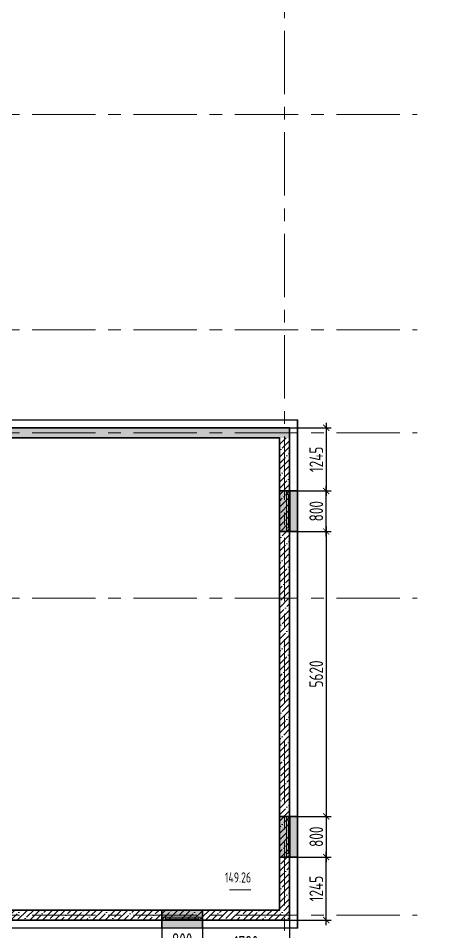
# Model space of a CAD drawing. Header units: millimetres. Extents: x -360149 to 682031, y -35655 to 209517.
# Drawn here: x 392717 to 401346, y 54877 to 72893 of the extents above; entities that cross this region are included whole.
import ezdxf
from ezdxf import colors
from ezdxf.entities.mleader import LeaderData, LeaderLine
from ezdxf.enums import TextEntityAlignment as Align
from ezdxf.math import Vec2, Vec3

# ---------------------------------------------------------------- set-up
doc = ezdxf.new("R2010")
doc.units = ezdxf.units.MM
doc.header["$MEASUREMENT"] = 0
doc.header["$PDMODE"] = 3
doc.header["$PDSIZE"] = -4
doc.linetypes.add('CENTER', pattern=[2, 1.25, -0.25, 0.25, -0.25])
doc.layers.get('0').update_dxf_attribs({"color": 250, "lineweight": 9})
doc.layers.get('Defpoints').update_dxf_attribs({"color": 6})
for name, color, linetype, lineweight in [('АР_Маркер экспликации', 239, 'Continuous', 13), ('АР_Навесной фасад', 147, 'Continuous', 5), ('АР_Номер помещения', 1, 'Continuous', 25), ('АР_Окна БЛОК', 250, 'Continuous', 13), ('АР_Оси', 195, 'Continuous', 9), ('АР_Отметки', 250, 'Continuous', 15), ('АР_Помещения_площадь', 19, 'Continuous', 9), ('АР_Сущ Несущая стена', 216, 'Continuous', 30), ('АР_Штриховка монолит', 250, 'Continuous', 9)]:
    doc.layers.add(name, color=color, linetype=linetype, lineweight=lineweight)
doc.styles.add('ISOCPEUR', font='isocpeur.ttf', dxfattribs={"width": 0.7})
doc.styles.get("Standard").update_dxf_attribs({"font": 'isocpeur.ttf', "width": 0.7})
doc.dimstyles.new('R_100', dxfattribs={"dimtxt": 270, "dimasz": 120, "dimexe": 100, "dimexo": 0, "dimgap": 60, "dimtad": 1, "dimdec": 0, "dimrnd": 5, "dimzin": 0, "dimdsep": 46, "dimtxsty": 'ISOCPEUR', "dimblk": 'ARCHTICK', "dimcen": 0, "dimdle": 100, "dimclrd": 256, "dimclre": 256, "dimclrt": 256, "dimadec": 0, "dimazin": 0, "dimtfac": 2, "dimtdec": 0, "dimtofl": 0, "dimtmove": 1, "dimatfit": 3, "dimfxl": 1, "dimtvp": 3, "dimtolj": 1, "dimtzin": 0, "dimarcsym": 0})
pattern_1 = [(45, (-622033.2, 165205.58), (-123.743687, 123.743687), []), (45, (-621909.45, 165205.58), (-123.743687, 123.743687), [218.75, -43.75, 0, -43.75])]

# ---------------------------------------------------------------- blocks, each defined once
blk = doc.blocks.new('*U367')
at = {"true_color": 0xffffff}
h = blk.add_hatch(color=7, dxfattribs=at)
h.dxf.hatch_style = 1
h.paths.add_polyline_path([(-800, -140), (0, -140), (0, 220), (-800, 220)])
at = {"lineweight": 30}
for p, q in [((-800, -140), (-800, 220)), ((0, -140), (0, 220))]:
    blk.add_line(p, q, dxfattribs=at)
for p, q in [((0, 220), (-800, 220)), ((-800, 70), (0, 70)), ((-800, 0), (0, 0)), ((-730, 0), (-730, 70)), ((-730, 35), (-70, 35)), ((-70, 0), (-70, 70)), ((-800, -140), (0, -140)), ((-800, -140), (-800, -140)), ((-800, -140), (-800, -140)), ((0, -140), (0, -140)), ((0, -140), (0, -140))]:
    blk.add_line(p, q)
blk = doc.blocks.new('_ArchTick')
at = {"color": 0, "linetype": 'ByBlock', "const_width": 0.15}
blk.add_lwpolyline([(-0.5, -0.5), (0.5, 0.5)], dxfattribs=at)
blk = doc.blocks.new('*D798')
at = {"layer": 'Defpoints', "lineweight": -2, "ltscale": 100, "transparency": 16777216}
for p, q in [((396350, 55054), (396350, 54364)), ((398070, 55106), (398070, 54364)), ((398170, 54464), (396250, 54464))]:
    blk.add_line(p, q, dxfattribs=at)
at = {"layer": 'Defpoints', "color": 0, "lineweight": 13, "ltscale": 100, "transparency": 16777216}
for p in [(396350, 55054), (398070, 55106), (396350, 54464)]:
    blk.add_point(p, dxfattribs=at)
at = {"layer": 'Defpoints', "lineweight": -2, "ltscale": 100, "transparency": 16777216, "xscale": 120, "yscale": 120, "zscale": 120, "rotation": 180}
blk.add_blockref('_ArchTick', (396350, 54464), dxfattribs=at)
at = {"layer": 'Defpoints', "lineweight": -2, "ltscale": 100, "transparency": 16777216, "xscale": 120, "yscale": 120, "zscale": 120}
blk.add_blockref('_ArchTick', (398070, 54464), dxfattribs=at)
at = {"layer": 'Defpoints', "lineweight": 30, "ltscale": 100, "transparency": 16777216, "insert": (397210, 54659), "char_height": 270, "attachment_point": 5, "style": 'ISOCPEUR'}
blk.add_mtext('\\A1;1720', dxfattribs=at)
blk = doc.blocks.new('*D799')
at = {"layer": 'Defpoints', "lineweight": -2, "ltscale": 100, "transparency": 16777216}
for p, q in [((395550, 54946), (395550, 54416)), ((396350, 54946), (396350, 54416)), ((396450, 54516), (395450, 54516))]:
    blk.add_line(p, q, dxfattribs=at)
at = {"layer": 'Defpoints', "color": 0, "lineweight": 13, "ltscale": 100, "transparency": 16777216}
for p in [(395550, 54946), (396350, 54946), (395550, 54516)]:
    blk.add_point(p, dxfattribs=at)
at = {"layer": 'Defpoints', "lineweight": -2, "ltscale": 100, "transparency": 16777216, "xscale": 120, "yscale": 120, "zscale": 120, "rotation": 180}
blk.add_blockref('_ArchTick', (395550, 54516), dxfattribs=at)
at = {"layer": 'Defpoints', "lineweight": -2, "ltscale": 100, "transparency": 16777216, "xscale": 120, "yscale": 120, "zscale": 120}
blk.add_blockref('_ArchTick', (396350, 54516), dxfattribs=at)
at = {"layer": 'Defpoints', "lineweight": 30, "ltscale": 100, "transparency": 16777216, "insert": (395950, 54711), "char_height": 270, "attachment_point": 5, "style": 'ISOCPEUR'}
blk.add_mtext('\\A1;800', dxfattribs=at)
blk = doc.blocks.new('*D673')
at = {"layer": 'Defpoints', "lineweight": -2, "ltscale": 100, "transparency": 16777216}
for p, q in [((387490, 54946), (387490, 54416)), ((395550, 54946), (395550, 54416)), ((387390, 54516), (395650, 54516))]:
    blk.add_line(p, q, dxfattribs=at)
at = {"layer": 'Defpoints', "color": 0, "lineweight": 13, "ltscale": 100, "transparency": 16777216}
for p in [(387490, 54946), (395550, 54946), (395550, 54516)]:
    blk.add_point(p, dxfattribs=at)
at = {"layer": 'Defpoints', "lineweight": -2, "ltscale": 100, "transparency": 16777216, "xscale": 120, "yscale": 120, "zscale": 120, "rotation": 180}
blk.add_blockref('_ArchTick', (387490, 54516), dxfattribs=at)
at = {"layer": 'Defpoints', "lineweight": -2, "ltscale": 100, "transparency": 16777216, "xscale": 120, "yscale": 120, "zscale": 120}
blk.add_blockref('_ArchTick', (395550, 54516), dxfattribs=at)
at = {"layer": 'Defpoints', "lineweight": 30, "ltscale": 100, "transparency": 16777216, "insert": (391520, 54711), "char_height": 270, "attachment_point": 5, "style": 'ISOCPEUR'}
blk.add_mtext('\\A1;8060', dxfattribs=at)
blk = doc.blocks.new('*D800')
at = {"layer": 'Defpoints', "lineweight": -2, "ltscale": 100, "transparency": 16777216}
for p, q in [((398790, 55006), (398790, 56451)), ((398070, 56351), (398890, 56351)), ((398070, 55106), (398890, 55106))]:
    blk.add_line(p, q, dxfattribs=at)
at = {"layer": 'Defpoints', "color": 0, "lineweight": 13, "ltscale": 100, "transparency": 16777216}
for p in [(398070, 56351), (398790, 56351), (398070, 55106)]:
    blk.add_point(p, dxfattribs=at)
at = {"layer": 'Defpoints', "lineweight": -2, "ltscale": 100, "transparency": 16777216, "xscale": 120, "yscale": 120, "zscale": 120}
for p, rotation in [((398790, 56351), 90), ((398790, 55106), 270)]:
    blk.add_blockref('_ArchTick', p, dxfattribs=dict(at, rotation=rotation))
at = {"layer": 'Defpoints', "lineweight": 30, "ltscale": 100, "transparency": 16777216, "insert": (398595, 55728), "char_height": 270, "attachment_point": 5, "rotation": 90, "style": 'ISOCPEUR'}
blk.add_mtext('\\A1;1245', dxfattribs=at)
blk = doc.blocks.new('*D801')
at = {"layer": 'Defpoints', "lineweight": -2, "ltscale": 100, "transparency": 16777216}
for p, q in [((398230, 57151), (398890, 57151)), ((398790, 57251), (398790, 56251)), ((398230, 56351), (398890, 56351))]:
    blk.add_line(p, q, dxfattribs=at)
at = {"layer": 'Defpoints', "color": 0, "lineweight": 13, "ltscale": 100, "transparency": 16777216}
for p in [(398230, 57151), (398230, 56351), (398790, 56351)]:
    blk.add_point(p, dxfattribs=at)
at = {"layer": 'Defpoints', "lineweight": -2, "ltscale": 100, "transparency": 16777216, "xscale": 120, "yscale": 120, "zscale": 120}
for p, rotation in [((398790, 57151), 90), ((398790, 56351), 270)]:
    blk.add_blockref('_ArchTick', p, dxfattribs=dict(at, rotation=rotation))
at = {"layer": 'Defpoints', "lineweight": 30, "ltscale": 100, "transparency": 16777216, "insert": (398595, 56751), "char_height": 270, "attachment_point": 5, "rotation": 90, "style": 'ISOCPEUR'}
blk.add_mtext('\\A1;800', dxfattribs=at)
blk = doc.blocks.new('*D674')
at = {"layer": 'Defpoints', "lineweight": -2, "ltscale": 100, "transparency": 16777216}
for p, q in [((398790, 64916), (398790, 63471)), ((398070, 64816), (398890, 64816)), ((398070, 63571), (398890, 63571))]:
    blk.add_line(p, q, dxfattribs=at)
at = {"layer": 'Defpoints', "color": 0, "lineweight": 13, "ltscale": 100, "transparency": 16777216}
for p in [(398070, 64816), (398070, 63571), (398790, 63571)]:
    blk.add_point(p, dxfattribs=at)
at = {"layer": 'Defpoints', "lineweight": -2, "ltscale": 100, "transparency": 16777216, "xscale": 120, "yscale": 120, "zscale": 120}
for p, rotation in [((398790, 64816), 90), ((398790, 63571), 270)]:
    blk.add_blockref('_ArchTick', p, dxfattribs=dict(at, rotation=rotation))
at = {"layer": 'Defpoints', "lineweight": 30, "ltscale": 100, "transparency": 16777216, "insert": (398595, 64193), "char_height": 270, "attachment_point": 5, "rotation": 90, "style": 'ISOCPEUR'}
blk.add_mtext('\\A1;1245', dxfattribs=at)
blk = doc.blocks.new('*D802')
at = {"layer": 'Defpoints', "lineweight": -2, "ltscale": 100, "transparency": 16777216}
for p, q in [((398790, 62671), (398790, 63671)), ((398230, 63571), (398890, 63571)), ((398230, 62771), (398890, 62771))]:
    blk.add_line(p, q, dxfattribs=at)
at = {"layer": 'Defpoints', "color": 0, "lineweight": 13, "ltscale": 100, "transparency": 16777216}
for p in [(398230, 63571), (398790, 63571), (398230, 62771)]:
    blk.add_point(p, dxfattribs=at)
at = {"layer": 'Defpoints', "lineweight": -2, "ltscale": 100, "transparency": 16777216, "xscale": 120, "yscale": 120, "zscale": 120}
for p, rotation in [((398790, 63571), 90), ((398790, 62771), 270)]:
    blk.add_blockref('_ArchTick', p, dxfattribs=dict(at, rotation=rotation))
at = {"layer": 'Defpoints', "lineweight": 30, "ltscale": 100, "transparency": 16777216, "insert": (398595, 63171), "char_height": 270, "attachment_point": 5, "rotation": 90, "style": 'ISOCPEUR'}
blk.add_mtext('\\A1;800', dxfattribs=at)
blk = doc.blocks.new('*D675')
at = {"layer": 'Defpoints', "lineweight": -2, "ltscale": 100, "transparency": 16777216}
for p, q in [((398230, 62771), (398890, 62771)), ((398790, 62871), (398790, 57051)), ((398230, 57151), (398890, 57151))]:
    blk.add_line(p, q, dxfattribs=at)
at = {"layer": 'Defpoints', "color": 0, "lineweight": 13, "ltscale": 100, "transparency": 16777216}
for p in [(398230, 62771), (398230, 57151), (398790, 57151)]:
    blk.add_point(p, dxfattribs=at)
at = {"layer": 'Defpoints', "lineweight": -2, "ltscale": 100, "transparency": 16777216, "xscale": 120, "yscale": 120, "zscale": 120}
for p, rotation in [((398790, 62771), 90), ((398790, 57151), 270)]:
    blk.add_blockref('_ArchTick', p, dxfattribs=dict(at, rotation=rotation))
at = {"layer": 'Defpoints', "lineweight": 30, "ltscale": 100, "transparency": 16777216, "insert": (398595, 59961), "char_height": 270, "attachment_point": 5, "rotation": 90, "style": 'ISOCPEUR'}
blk.add_mtext('\\A1;5620', dxfattribs=at)
blk = doc.blocks.new('_DotSmall')
at = {"color": 0, "linetype": 'ByBlock', "const_width": 0.5}
blk.add_lwpolyline([(-0.0625, 0, 1), (0.0625, 0, 1)], format="xyb", close=True, dxfattribs=at)
blk = doc.blocks.new('*U1720')
at = {"layer": 'АР_Номер помещения', "color": 7}
blk.add_circle((-12330, -21433), 400, dxfattribs=at)
at = {"layer": 'АР_Помещения_площадь', "color": 7}
blk.add_line((-5632, -24502), (-6054, -24502), dxfattribs=at)
at = {"color": 7, "style": 'ISOCPEUR', "width": 0.7, "flags": 1}
blk.add_attdef('КАТЕГОРИЯ', (-499, -2092), '', height=250, dxfattribs=at)
at = {"layer": 'АР_Номер помещения', "color": 7, "style": 'ISOCPEUR', "width": 0.7}
blk.add_attdef('НОМЕР_ПОМЕЩЕНИЯ', text='', height=300, dxfattribs=at).set_placement((-12330, -21433), align=Align.MIDDLE_CENTER)
at = {"layer": 'АР_Помещения_площадь', "color": 7, "lineweight": 30, "width": 0.7, "flags": 104}
blk.add_attdef('ИМЯ_ПОМЕЩЕНИЯ', text='', height=100, dxfattribs=at).set_placement((158, 1217), align=Align.MIDDLE_CENTER)
at = {"layer": 'АР_Помещения_площадь', "color": 7, "style": 'ISOCPEUR', "width": 0.7}
blk.add_attdef('ПЛОЩАДЬ_ПОМЕЩЕНИЯ', text='', height=200, dxfattribs=at).set_placement((-5627, -24256), align=Align.MIDDLE_RIGHT)

msp = doc.modelspace()

# ---------------------------------------------------------------- hatches: boundary and pattern name
at = {"layer": 'АР_Штриховка монолит', "ltscale": 100}
h = msp.add_hatch(dxfattribs=at)
h.set_pattern_fill('ANSI35', color=256, scale=500)
h.paths.add_polyline_path([(398069.61, 64815.68), (391719.61, 64815.68), (391719.61, 82486.04), (391519.61, 82485.33), (391519.61, 64815.68), (391419.61, 64815.68), (391419.61, 63487.39), (391719.61, 63487.39), (391719.61, 64615.68), (397869.61, 64615.68), (398069.61, 64615.68)])
h = msp.add_hatch(dxfattribs=at)
h.set_pattern_fill('ANSI35', color=256, scale=700)
h.set_pattern_definition(pattern_1)
h.paths.add_polyline_path([(398069.61, 64615.68), (397869.61, 64615.68), (397869.61, 55305.68), (397869.61, 55105.68), (398069.61, 55105.68)])
h = msp.add_hatch(dxfattribs=at)
h.set_pattern_fill('ANSI35', color=256, scale=700)
h.set_pattern_definition(pattern_1)
h.paths.add_polyline_path([(385169.61, 55305.68), (384969.61, 55305.68), (384969.61, 55105.68), (397869.61, 55105.68), (397869.61, 55305.68)])

# ---------------------------------------------------------------- linework, layer by layer
at = {"layer": 'Defpoints', "color": 3, "lineweight": 30, "ltscale": 100}
msp.add_lwpolyline([(380919.61, 74865.68), (385229.61, 74865.68), (385229.61, 82485.68), (391519.61, 82485.68), (391719.61, 64615.68), (397869.61, 64615.68), (397869.61, 55305.68), (385169.61, 55305.68), (385169.61, 61655.68), (377289.61, 61655.68)], dxfattribs=at)
at = {"layer": 'АР_Навесной фасад', "ltscale": 100}
for p, q in [((391869.61, 64965.68), (398219.98, 64965.68)), ((391879.61, 64975.68), (398229.98, 64975.68))]:
    msp.add_line(p, q, dxfattribs=at)
at = {"layer": 'АР_Навесной фасад', "color": 18, "ltscale": 100, "true_color": 0x000000}
for points in [[(398219.6, 54955.68), (398219.98, 64965.68)], [(398229.6, 54945.68), (398229.98, 64975.68)], [(384819.61, 54955.68), (398219.6, 54955.68)], [(384809.61, 54945.68), (398229.6, 54945.68)]]:
    msp.add_lwpolyline(points, dxfattribs=at)
at = {"layer": 'АР_Оси', "linetype": 'CENTER', "ltscale": 1000}
for p, q in [((397969.61, 53394.41), (397969.61, 87701.89)), ((316990.86, 70995.68), (400588.02, 70995.68)), ((316990.86, 66745.68), (400588.02, 66745.68)), ((316990.86, 64715.68), (400588.02, 64715.68)), ((316990.86, 61455.68), (400588.02, 61455.68)), ((316990.86, 55205.68), (400588.02, 55205.68))]:
    msp.add_line(p, q, dxfattribs=at)
at = {"layer": 'АР_Сущ Несущая стена', "ltscale": 100}
for p, q in [((391719.61, 64815.68), (398069.61, 64815.68)), ((398069.61, 55105.68), (398069.61, 64815.68)), ((391719.61, 64615.68), (397869.61, 64615.68)), ((397869.61, 55305.68), (397869.61, 64615.68)), ((385169.61, 55305.68), (397869.61, 55305.68)), ((384969.61, 55105.68), (398069.61, 55105.68))]:
    msp.add_line(p, q, dxfattribs=at)
msp.add_lwpolyline([(350332.03, 61655.68), (342354.6, 61655.68), (342354.85, 55305.68), (329654.61, 55305.68), (329654.25, 64615.68), (336004.61, 64615.68), (336004.61, 82485.68), (346719.61, 82485.68), (346719.61, 86350.68), (380919.61, 86350.68), (380919.61, 82485.68), (391519.61, 82485.68), (391519.61, 64615.68), (397869.98, 64615.68), (397869.98, 55305.68), (385169.61, 55305.68), (385169.61, 61655.68), (380769.61, 61655.68)], dxfattribs=at)

# ---------------------------------------------------------------- block references
at = {"layer": 'АР_Маркер экспликации', "color": 7}
ref = msp.add_blockref('*U1720', (402936.44, 80202.9), dxfattribs=at)
ref.add_attrib('НОМЕР_ПОМЕЩЕНИЯ', '507', dxfattribs={"layer": 'АР_Номер помещения', "color": 7, "height": 300, "style": 'ISOCPEUR', "width": 0.7}).set_placement((390606.43, 58770.16), align=Align.MIDDLE_CENTER)
ref.add_attrib('ПЛОЩАДЬ_ПОМЕЩЕНИЯ', '149.26', dxfattribs={"layer": 'АР_Помещения_площадь', "color": 7, "height": 200, "style": 'ISOCPEUR', "width": 0.7}).set_placement((397309.57, 55947.19), align=Align.MIDDLE_RIGHT)
at = {"layer": 'АР_Окна БЛОК', "xscale": -1, "rotation": 270}
msp.add_blockref('*U367', (398009.95, 63570.68), dxfattribs=at)
at = {"layer": 'АР_Окна БЛОК'}
for p, rotation in [((398009.95, 56350.68), 270), ((395549.61, 55165.68), 180)]:
    msp.add_blockref('*U367', p, dxfattribs=dict(at, rotation=rotation))

# ---------------------------------------------------------------- dimensions: what is measured, and where the dimension line sits
at = {"layer": 'Defpoints', "color": 3, "lineweight": 30, "ltscale": 100}
for base, p1, p2, angle, picture, middle in [((398790, 63570.68), (398069.61, 64815.68), (398069.61, 63570.68), 270, '*D674', (398595, 64193.18)), ((398790, 63570.68), (398229.95, 62770.68), (398229.95, 63570.68), 270, '*D802', (398595, 63170.68)), ((398790, 57150.68), (398229.95, 62770.68), (398229.95, 57150.68), 90, '*D675', (398595, 59960.68)), ((398790, 56350.68), (398229.95, 57150.68), (398229.95, 56350.68), 90, '*D801', (398595, 56750.68)), ((398790, 56350.68), (398069.61, 55105.68), (398069.61, 56350.68), 90, '*D800', (398595, 55728.18)), ((396349.61, 54463.87), (398069.61, 55105.68), (396349.61, 55053.55), 180, '*D798', (397209.61, 54658.87)), ((395549.61, 54516), (396349.61, 54945.68), (395549.61, 54945.68), 180, '*D799', (395949.61, 54711))]:
    dim = msp.add_linear_dim(base=base, p1=p1, p2=p2, angle=angle, dimstyle='R_100', override={"dimpost": '\\X', "dimfxl": 2.5, "dimarcsym": 1}, dxfattribs=at)
    dim.commit()
    dim.dimension.update_dxf_attribs({"geometry": picture, "text_midpoint": middle})
dim = msp.add_linear_dim(base=(395549.61, 54516), p1=(387489.61, 54945.68), p2=(395549.61, 54945.68), dimstyle='R_100', override={"dimpost": '\\X', "dimfxl": 2.5, "dimarcsym": 1}, dxfattribs=at)
dim.commit()
dim.dimension.update_dxf_attribs({"geometry": '*D673', "text_midpoint": (391519.61, 54711)})

# ---------------------------------------------------------------- leaders
at = {"layer": 'АР_Отметки'}
ml = msp.add_multileader_mtext('Standard', dxfattribs=at)
ml.set_content('Л.4', color=256, style='ISOCPEUR')
ml.set_leader_properties(color=256, linetype='Continuous', lineweight=-1)
ml.set_arrow_properties(name='DOTSMALL')
ml.build(insert=Vec2(0, 0))
ml.multileader.update_dxf_attribs({"has_text_frame": 1, "text_left_attachment_type": 4, "text_right_attachment_type": 4, "dogleg_length": 100, "arrow_head_size": 180})
ctx = ml.context
ctx.base_point, ctx.char_height, ctx.arrow_head_size, ctx.landing_gap_size, ctx.plane_origin = Vec3(492034.94, 129862.56), 250, 180, 50, Vec3(520155.38, 117704.9)
ctx.left_attachment, ctx.right_attachment = 4, 4
notes = []
notes.append((ctx, [(0, (0, 0, 0), (0, 0), (1, 0), 1, [])]))
ctx.mtext.insert, ctx.mtext.width, ctx.mtext.line_spacing_style, ctx.mtext.flow_direction = Vec3(492084.94, 130195.89), 852.697, 2, 5
ml = msp.add_multileader_mtext('Standard', dxfattribs=at)
ml.set_content('+19,400', color=256, style='ISOCPEUR')
ml.set_leader_properties(color=256, linetype='Continuous', lineweight=-1)
ml.set_arrow_properties(name='DOTSMALL')
ml.build(insert=Vec2(0, 0))
ml.multileader.update_dxf_attribs({"has_text_frame": 1, "text_left_attachment_type": 4, "text_right_attachment_type": 4, "dogleg_length": 100, "arrow_head_size": 180})
ctx = ml.context
ctx.base_point, ctx.char_height, ctx.arrow_head_size, ctx.landing_gap_size, ctx.plane_origin = Vec3(521638.62, 76875.13), 250, 180, 50, Vec3(521557.22, 75164.44)
ctx.left_attachment, ctx.right_attachment = 4, 4
notes.append((ctx, [(0, (0, 0, 0), (0, 0), (1, 0), 1, [])]))
ctx.mtext.insert, ctx.mtext.width, ctx.mtext.defined_height, ctx.mtext.line_spacing_style, ctx.mtext.flow_direction = Vec3(521688.62, 77208.46), 696.0353, 776.46, 2, 5
ml = msp.add_multileader_mtext('Standard', dxfattribs=at)
ml.set_content('+19,400', color=256, style='ISOCPEUR')
ml.set_leader_properties(color=256, linetype='Continuous', lineweight=-1)
ml.set_arrow_properties(name='DOTSMALL')
ml.build(insert=Vec2(0, 0))
ml.multileader.update_dxf_attribs({"has_text_frame": 1, "text_left_attachment_type": 4, "text_right_attachment_type": 4, "dogleg_length": 100, "arrow_head_size": 180})
ctx = ml.context
ctx.base_point, ctx.char_height, ctx.arrow_head_size, ctx.landing_gap_size, ctx.plane_origin = Vec3(481272.79, 76579.15), 250, 180, 50, Vec3(481275.76, 74391.8)
ctx.left_attachment, ctx.right_attachment = 4, 4
notes.append((ctx, [(0, (0, 0, 0), (0, 0), (1, 0), 1, [])]))
ctx.mtext.insert, ctx.mtext.width, ctx.mtext.defined_height, ctx.mtext.line_spacing_style, ctx.mtext.flow_direction = Vec3(481322.79, 76912.48), 696.0353, 776.46, 2, 5
for ctx, leaders in notes:
    for number, flags, end, landing, length, lines in leaders:
        leader = LeaderData()
        leader.index, (leader.has_last_leader_line, leader.has_dogleg_vector, leader.attachment_direction) = number, flags
        leader.last_leader_point, leader.dogleg_vector, leader.dogleg_length = Vec3(end), Vec3(landing), length
        for number, points, colour, breaks in lines:
            line = LeaderLine()
            line.index, line.vertices, line.color, line.breaks = number, Vec3.list(points), colors.encode_raw_color(colour), breaks
            leader.lines.append(line)
        ctx.leaders.append(leader)

doc.saveas('drawing.dxf')
